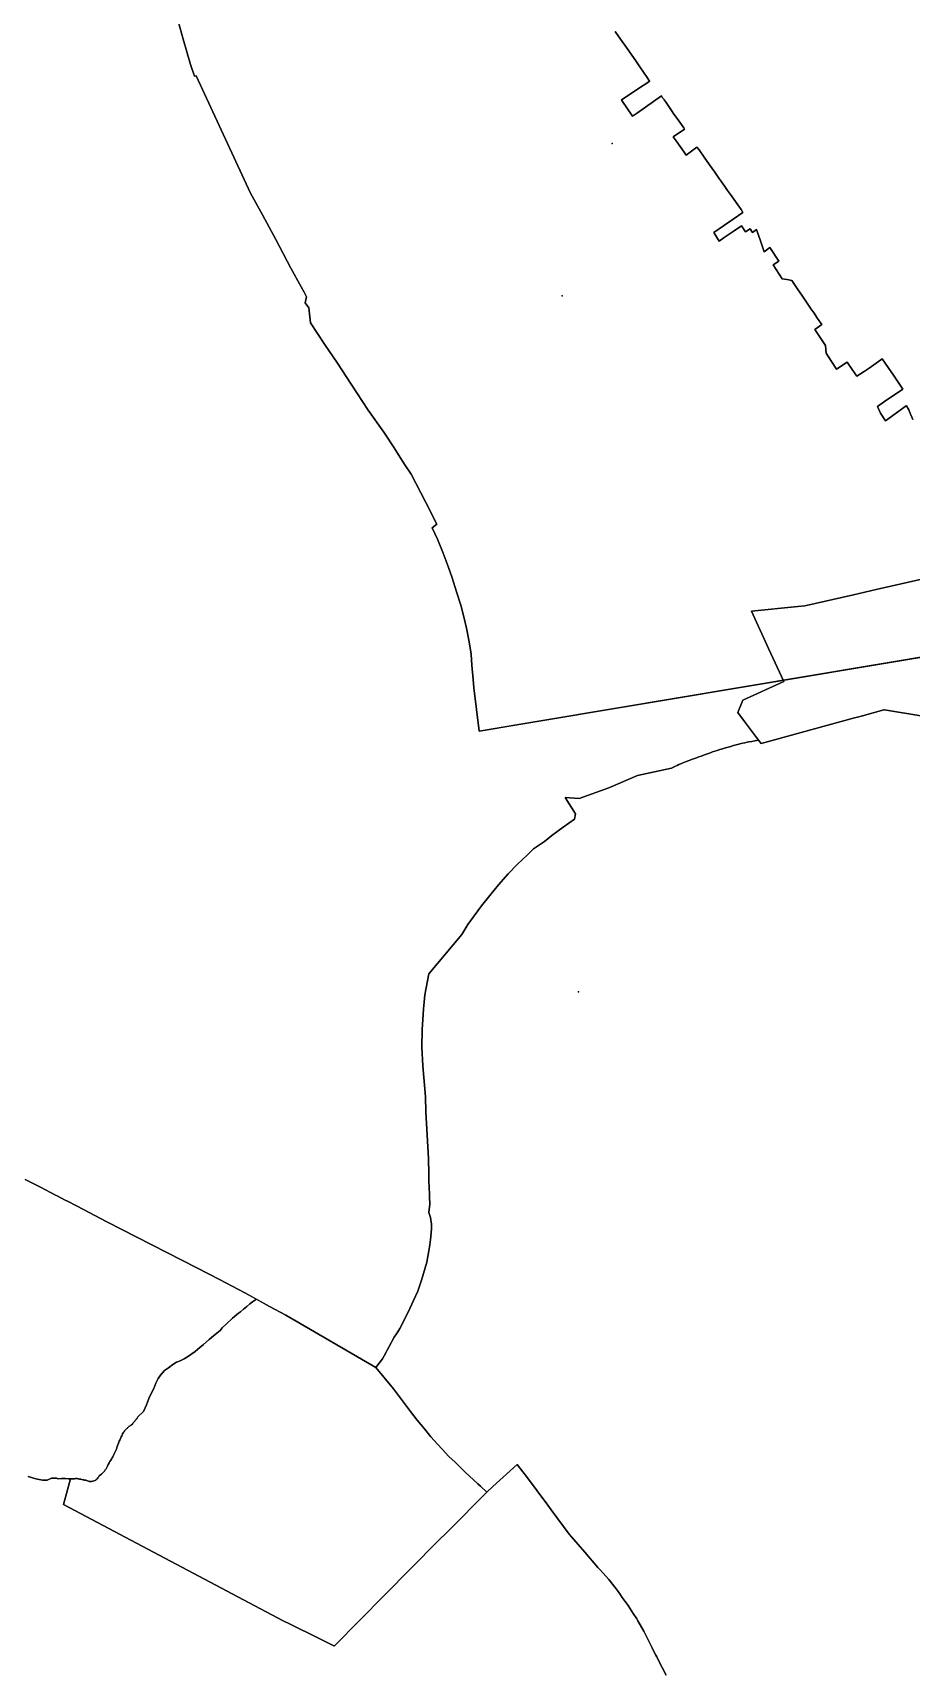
# Model space of a CAD drawing. Header units: inches. Extents: x 11258954 to 11313122, y 3645444 to 3695200.
# Drawn here: x 11291160 to 11295124, y 3665025 to 3672432 of the extents above; entities that cross this region are included whole.
import ezdxf

# ---------------------------------------------------------------- set-up
doc = ezdxf.new("R2010")
doc.units = ezdxf.units.IN
doc.header["$MEASUREMENT"] = 0
for name, color, linetype in [('AnnexationHistory', 183, 'Continuous'), ('PointOfInterest', 52, 'Continuous'), ('ZipCode', 108, 'Continuous')]:
    doc.layers.add(name, color=color, linetype=linetype)

msp = doc.modelspace()

# ---------------------------------------------------------------- linework, layer by layer
at = {"layer": 'AnnexationHistory'}
for points in [[(11297055.043, 3669928.6425, 0), (11293174.0565, 3669278.167, 0), (11293150, 3669474, 0), (11293147, 3669511.75, 0), (11293142, 3669577.25, 0), (11293138, 3669626.75, 0), (11293129, 3669681.75, 0), (11293117, 3669744, 0), (11293106, 3669794.75, 0), (11293092, 3669847.75, 0), (11293072, 3669908.25, 0), (11293053, 3669971, 0), (11293034, 3670023, 0), (11293012, 3670082.5, 0), (11292986, 3670146.25, 0), (11292963, 3670197.5, 0), (11292984, 3670213.25, 0), (11292932, 3670314, 0), (11292867, 3670439, 0), (11292839, 3670481.25, 0), (11292811, 3670526, 0), (11292806, 3670534, 0), (11292796, 3670551.25, 0), (11292794, 3670553.5, 0), (11292744, 3670629, 0), (11292674, 3670727.75, 0), (11292597, 3670846, 0), (11292535, 3670940.25, 0), (11292477, 3671026.75, 0), (11292414, 3671122.5, 0), (11292406, 3671189.5, 0), (11292389, 3671213, 0), (11292395, 3671240.5, 0), (11292384, 3671260.5, 0), (11292371, 3671285.5, 0), (11292324, 3671370, 0), (11292257, 3671498.5, 0), (11292197, 3671610, 0), (11292143, 3671708.25, 0), (11291897, 3672237, 0), (11291889, 3672235.75, 0), (11291872, 3672289, 0), (11291839, 3672403.5, 0), (11291809, 3672511, 0)], [(11291809, 3672511, 0), (11291839, 3672403.5, 0), (11291872, 3672289, 0), (11291889, 3672235.75, 0), (11291897, 3672237, 0), (11292143, 3671708.25, 0), (11292197, 3671610, 0), (11292257, 3671498.5, 0), (11292324, 3671370, 0), (11292371, 3671285.5, 0), (11292384, 3671260.5, 0), (11292395, 3671240.5, 0), (11292389, 3671213, 0), (11292406, 3671189.5, 0), (11292414, 3671122.5, 0), (11292477, 3671026.75, 0), (11292535, 3670940.25, 0), (11292597, 3670846, 0), (11292674, 3670727.75, 0), (11292744, 3670629, 0), (11292794, 3670553.5, 0), (11292796, 3670551.25, 0), (11292806, 3670534, 0), (11292811, 3670526, 0), (11292839, 3670481.25, 0), (11292867, 3670439, 0), (11292932, 3670314, 0), (11292984, 3670213.25, 0), (11292963, 3670197.5, 0), (11292986, 3670146.25, 0), (11293012, 3670082.5, 0), (11293034, 3670023, 0), (11293053, 3669971, 0), (11293072, 3669908.25, 0), (11293092, 3669847.75, 0), (11293106, 3669794.75, 0), (11293117, 3669744, 0), (11293129, 3669681.75, 0), (11293138, 3669626.75, 0), (11293142, 3669577.25, 0), (11293147, 3669511.75, 0), (11293150, 3669474, 0), (11293174.0565, 3669278.167, 0), (11293344.966, 3669306.8125, 0), (11296162.915, 3669779.1165, 0)], [(11295177, 3669346, 0), (11295004, 3669374.5, 0), (11295001, 3669375, 0), (11294904, 3669348.25, 0), (11294881.4785, 3669342.1505, 0), (11294868, 3669338.5, 0), (11294447, 3669222.75, 0), (11294435, 3669238, 0), (11294419, 3669235, 0), (11294405, 3669232.5, 0), (11294392, 3669230.25, 0), (11294384, 3669228.75, 0), (11294373, 3669226.5, 0), (11294357, 3669222.75, 0), (11294340, 3669218.25, 0), (11294323, 3669213.75, 0), (11294310, 3669210.25, 0), (11294286, 3669203.25, 0), (11294272, 3669199.25, 0), (11294260, 3669195.5, 0), (11294249, 3669191.75, 0), (11294238, 3669188.25, 0), (11294228, 3669185.25, 0), (11294222, 3669183, 0), (11294214, 3669180, 0), (11294205, 3669176.75, 0), (11294196, 3669173.75, 0), (11294176, 3669166.25, 0), (11294166, 3669162.75, 0), (11294158, 3669160, 0), (11294155, 3669159, 0), (11294138, 3669152.25, 0), (11294106, 3669139.75, 0), (11294091, 3669134.25, 0), (11294084, 3669131.5, 0), (11294076, 3669128, 0), (11294068, 3669124.5, 0), (11294060, 3669121.25, 0), (11294054, 3669118.5, 0), (11294048, 3669115.25, 0), (11294041.8305, 3669112.1965, 0), (11293889, 3669078.25, 0), (11293760, 3669022.75, 0), (11293626, 3668974.5, 0), (11293562, 3668979.5, 0), (11293610, 3668905, 0), (11293605, 3668881, 0), (11293553, 3668846, 0), (11293502, 3668808, 0), (11293470, 3668780.75, 0), (11293447.135, 3668765.3165, 0), (11293420, 3668747, 0), (11293392, 3668720.75, 0), (11293348, 3668677.75, 0), (11293306, 3668634.5, 0), (11293262, 3668585, 0), (11293223, 3668537.5, 0), (11293185, 3668489.5, 0), (11293152, 3668445.75, 0), (11293124, 3668405.5, 0), (11293097, 3668361.5, 0), (11292947, 3668182.75, 0), (11292930, 3668088, 0), (11292927, 3668055, 0), (11292923, 3668025, 0), (11292922, 3668000, 0), (11292917, 3667931.5, 0), (11292916, 3667852.25, 0), (11292920, 3667767.75, 0), (11292932, 3667627.25, 0), (11292934, 3667560.25, 0), (11292946, 3667349, 0), (11292947, 3667278, 0), (11292948, 3667248.75, 0), (11292951, 3667188.5, 0), (11292951, 3667174.75, 0), (11292952, 3667143.5, 0), (11292947, 3667106.25, 0), (11292955, 3667082.25, 0), (11292960, 3667052.25, 0), (11292960, 3667033, 0), (11292956, 3666995, 0), (11292952, 3666959.25, 0), (11292948, 3666932, 0), (11292938, 3666881.75, 0), (11292916, 3666804.5, 0), (11292898, 3666749.75, 0), (11292878, 3666708, 0), (11292854, 3666655.5, 0), (11292817, 3666582.5, 0), (11292808, 3666567.5, 0), (11292802, 3666558.25, 0), (11292791, 3666542, 0), (11292746, 3666459, 0), (11292738, 3666445.25, 0), (11292708.2105, 3666406.023, 0), (11292302, 3666642, 0), (11292228.5845, 3666681.7445, 0), (11292117.159, 3666743.154, 0), (11292003.2315, 3666803.7435, 0), (11291901, 3666855.5, 0), (11291494, 3667063.75, 0), (11291360, 3667133.5, 0), (11291313, 3667158.25, 0), (11291309, 3667160.5, 0), (11291284, 3667173.5, 0), (11291270.5, 3667180.25, 0), (11291270, 3667180.5, 0), (11291262.499, 3667184.429, 0), (11291249, 3667191.5, 0), (11291239.604, 3667196.4155, 0), (11291195, 3667219.75, 0), (11291125.552, 3667254.5305, 0)], [(11294019, 3665016, 0), (11294000, 3665050.75, 0), (11293995, 3665061.25, 0), (11293976, 3665099.25, 0), (11293972, 3665106.25, 0), (11293956, 3665137.75, 0), (11293955, 3665139.5, 0), (11293940, 3665169.5, 0), (11293917, 3665215.25, 0), (11293891, 3665262.5, 0), (11293886, 3665270.5, 0), (11293870, 3665295.25, 0), (11293847, 3665331, 0), (11293820, 3665367.5, 0), (11293813, 3665378.75, 0), (11293802, 3665394.5, 0), (11293789, 3665411.75, 0), (11293788, 3665413, 0), (11293760, 3665448.25, 0), (11293721, 3665491.5, 0), (11293712, 3665501.25, 0), (11293710, 3665503.25, 0), (11293651, 3665571.25, 0), (11293591, 3665640.75, 0), (11293580.467, 3665653.18, 0), (11293499.7035, 3665763.283, 0), (11293485, 3665783.5, 0), (11293388, 3665914, 0), (11293372, 3665934, 0), (11293346.2625, 3665967.987, 0), (11293236, 3665868.25, 0), (11293209, 3665842.5, 0), (11293180, 3665870.5, 0), (11293169, 3665880, 0), (11293111, 3665933.5, 0), (11293066, 3665978, 0), (11293038, 3666004.25, 0), (11293007, 3666036.25, 0), (11292986, 3666059.75, 0), (11292956, 3666092.5, 0), (11292928, 3666128.25, 0), (11292895, 3666168.5, 0), (11292865, 3666207.25, 0), (11292788, 3666309.25, 0), (11292708.2105, 3666406.023, 0), (11292738, 3666445.25, 0), (11292746, 3666459, 0), (11292791, 3666542, 0), (11292802, 3666558.25, 0), (11292808, 3666567.5, 0), (11292817, 3666582.5, 0), (11292854, 3666655.5, 0), (11292878, 3666708, 0), (11292898, 3666749.75, 0), (11292916, 3666804.5, 0), (11292938, 3666881.75, 0), (11292948, 3666932, 0), (11292952, 3666959.25, 0), (11292956, 3666995, 0), (11292960, 3667033, 0), (11292960, 3667052.25, 0), (11292955, 3667082.25, 0), (11292947, 3667106.25, 0), (11292952, 3667143.5, 0), (11292951, 3667174.75, 0), (11292951, 3667188.5, 0), (11292948, 3667248.75, 0), (11292947, 3667278, 0), (11292946, 3667349, 0), (11292934, 3667560.25, 0), (11292932, 3667627.25, 0), (11292920, 3667767.75, 0), (11292916, 3667852.25, 0), (11292917, 3667931.5, 0), (11292922, 3668000, 0), (11292923, 3668025, 0), (11292927, 3668055, 0), (11292930, 3668088, 0), (11292947, 3668182.75, 0), (11293097, 3668361.5, 0), (11293124, 3668405.5, 0), (11293152, 3668445.75, 0), (11293185, 3668489.5, 0), (11293223, 3668537.5, 0), (11293262, 3668585, 0), (11293306, 3668634.5, 0), (11293348, 3668677.75, 0), (11293392, 3668720.75, 0), (11293420, 3668747, 0), (11293470, 3668780.75, 0), (11293502, 3668808, 0), (11293553, 3668846, 0), (11293605, 3668881, 0), (11293610, 3668905, 0), (11293562, 3668979.5, 0), (11293626, 3668974.5, 0), (11293760, 3669022.75, 0), (11293889, 3669078.25, 0), (11294041.8305, 3669112.1965, 0), (11294048, 3669115.25, 0), (11294054, 3669118.5, 0), (11294060, 3669121.25, 0), (11294068, 3669124.5, 0), (11294076, 3669128, 0), (11294084, 3669131.5, 0), (11294091, 3669134.25, 0), (11294106, 3669139.75, 0), (11294138, 3669152.25, 0), (11294155, 3669159, 0), (11294158, 3669160, 0), (11294166, 3669162.75, 0), (11294176, 3669166.25, 0), (11294196, 3669173.75, 0), (11294205, 3669176.75, 0), (11294214, 3669180, 0), (11294222, 3669183, 0), (11294228, 3669185.25, 0), (11294238, 3669188.25, 0), (11294249, 3669191.75, 0), (11294260, 3669195.5, 0), (11294272, 3669199.25, 0), (11294286, 3669203.25, 0), (11294310, 3669210.25, 0), (11294323, 3669213.75, 0), (11294340, 3669218.25, 0), (11294357, 3669222.75, 0), (11294373, 3669226.5, 0), (11294384, 3669228.75, 0), (11294392, 3669230.25, 0), (11294405, 3669232.5, 0), (11294419, 3669235, 0), (11294435, 3669238, 0), (11294447, 3669222.75, 0), (11294868, 3669338.5, 0), (11294881.4785, 3669342.1505, 0), (11294904, 3669348.25, 0), (11295001, 3669375, 0), (11295004, 3669374.5, 0), (11295177, 3669346, 0)], [(11291125.552, 3667254.5305, 0), (11291195, 3667219.75, 0), (11291239.604, 3667196.4155, 0), (11291249, 3667191.5, 0), (11291262.499, 3667184.429, 0), (11291270, 3667180.5, 0), (11291270.5, 3667180.25, 0), (11291284, 3667173.5, 0), (11291309, 3667160.5, 0), (11291313, 3667158.25, 0), (11291360, 3667133.5, 0), (11291494, 3667063.75, 0), (11291901, 3666855.5, 0), (11292003.2315, 3666803.7435, 0), (11292117.159, 3666743.154, 0), (11292169.6605, 3666714.219, 0), (11292160.769, 3666708.1565, 0), (11292151.0725, 3666702.6065, 0), (11292139.619, 3666693.062, 0), (11292125.621, 3666681.609, 0), (11292111.6225, 3666668.8835, 0), (11292097.6245, 3666656.794, 0), (11292088.08, 3666651.7035, 0), (11292061.9925, 3666628.161, 0), (11292033.3595, 3666601.437, 0), (11292014.907, 3666584.2575, 0), (11292005.363, 3666572.804, 0), (11291974.821, 3666549.2615, 0), (11291956.369, 3666532.718, 0), (11291929.645, 3666509.812, 0), (11291913.738, 3666496.45, 0), (11291893.3765, 3666478.634, 0), (11291857.7445, 3666454.455, 0), (11291842.474, 3666444.2745, 0), (11291824.5895, 3666436.5085, 0), (11291808.909, 3666430.4105, 0), (11291791.4865, 3666419.957, 0), (11291772.322, 3666404.7125, 0), (11291754.028, 3666392.5165, 0), (11291735.7345, 3666371.174, 0), (11291725.7165, 3666356.8005, 0), (11291715.6985, 3666334.5865, 0), (11291705.6805, 3666311.066, 0), (11291686.08, 3666273.6075, 0), (11291672.5775, 3666237.891, 0), (11291659.075, 3666207.4015, 0), (11291635, 3666184.75, 0), (11291634, 3666182.25, 0), (11291633, 3666179.5, 0), (11291631, 3666176.5, 0), (11291629, 3666174, 0), (11291627, 3666172, 0), (11291625, 3666170, 0), (11291622, 3666167, 0), (11291620, 3666163.5, 0), (11291617, 3666160, 0), (11291614, 3666156.75, 0), (11291612, 3666153.75, 0), (11291610, 3666150.5, 0), (11291606, 3666147.25, 0), (11291603, 3666145, 0), (11291601, 3666143.75, 0), (11291599, 3666142.5, 0), (11291596, 3666141, 0), (11291593, 3666139, 0), (11291591, 3666137, 0), (11291589, 3666135, 0), (11291587, 3666132.5, 0), (11291584, 3666130, 0), (11291582, 3666128, 0), (11291580, 3666125.5, 0), (11291577, 3666122.5, 0), (11291574, 3666119.25, 0), (11291572, 3666116, 0), (11291569, 3666113, 0), (11291568, 3666110, 0), (11291565, 3666105.5, 0), (11291563, 3666100.75, 0), (11291562, 3666097, 0), (11291559, 3666092, 0), (11291556, 3666085.25, 0), (11291553, 3666078, 0), (11291550, 3666072.75, 0), (11291548, 3666068, 0), (11291547, 3666063.75, 0), (11291544, 3666057, 0), (11291541, 3666049.5, 0), (11291539, 3666043, 0), (11291537, 3666037.5, 0), (11291535, 3666031.25, 0), (11291532, 3666024.5, 0), (11291529, 3666018.5, 0), (11291526, 3666012.75, 0), (11291524, 3666008, 0), (11291521, 3666003, 0), (11291518, 3665997.5, 0), (11291515, 3665992.25, 0), (11291512, 3665987.25, 0), (11291508, 3665981.25, 0), (11291504, 3665975, 0), (11291500, 3665967.5, 0), (11291497, 3665960.25, 0), (11291494, 3665953.75, 0), (11291491, 3665948.5, 0), (11291487, 3665943, 0), (11291484, 3665938.25, 0), (11291480, 3665934.5, 0), (11291477, 3665931, 0), (11291473, 3665927, 0), (11291470, 3665924.25, 0), (11291466, 3665921.75, 0), (11291464, 3665919.25, 0), (11291460, 3665916.75, 0), (11291458, 3665913.75, 0), (11291456, 3665911, 0), (11291453, 3665907, 0), (11291450, 3665902.75, 0), (11291446, 3665899, 0), (11291444, 3665897.5, 0), (11291442, 3665896.5, 0), (11291441, 3665895.75, 0), (11291436, 3665894, 0), (11291431, 3665892.5, 0), (11291425, 3665891.25, 0), (11291422, 3665891, 0), (11291418, 3665891, 0), (11291414, 3665891.75, 0), (11291411, 3665892.75, 0), (11291407, 3665894, 0), (11291404, 3665895, 0), (11291399, 3665896.5, 0), (11291394, 3665897.5, 0), (11291390, 3665898.25, 0), (11291386, 3665899, 0), (11291381, 3665900, 0), (11291376, 3665901.25, 0), (11291371, 3665902.25, 0), (11291367, 3665903, 0), (11291364, 3665903.75, 0), (11291360, 3665904, 0), (11291355, 3665904, 0), (11291352, 3665904, 0), (11291348, 3665903.75, 0), (11291344, 3665903.5, 0), (11291340, 3665903, 0), (11291336, 3665902.5, 0), (11291333, 3665902.5, 0), (11291329, 3665902.5, 0), (11291326, 3665902.75, 0), (11291324, 3665903.25, 0), (11291322, 3665903.5, 0), (11291321, 3665903.5, 0), (11291307.4135, 3665903.88, 0), (11291288.9865, 3665905.069, 0), (11291272.343, 3665903.286, 0), (11291267.588, 3665906.258, 0), (11291244.53, 3665906.1575, 0), (11291225.048, 3665897.687, 0), (11291203.872, 3665896.84, 0), (11291173.3785, 3665902.7695, 0), (11291139.4965, 3665912.934, 0)], [(11291139.4965, 3665912.934, 0), (11291173.3785, 3665902.7695, 0), (11291203.872, 3665896.84, 0), (11291225.048, 3665897.687, 0), (11291244.53, 3665906.1575, 0), (11291267.588, 3665906.258, 0), (11291272.343, 3665903.286, 0), (11291288.9865, 3665905.069, 0), (11291307.4135, 3665903.88, 0), (11291321, 3665903.5, 0), (11291322, 3665903.5, 0), (11291324, 3665903.25, 0), (11291326, 3665902.75, 0), (11291329, 3665902.5, 0), (11291329.93, 3665902.5, 0), (11291297.9025, 3665787.376, 0), (11292290, 3665262.5, 0), (11292322, 3665246.75, 0), (11292446, 3665185.5, 0), (11292471, 3665173.25, 0), (11292519, 3665149.5, 0), (11292521, 3665148.5, 0), (11292747, 3665377.75, 0), (11292988, 3665621, 0), (11293033, 3665666, 0), (11293037, 3665670.25, 0), (11293209, 3665842.5, 0), (11293236, 3665868.25, 0), (11293346.2625, 3665967.987, 0), (11293372, 3665934, 0), (11293388, 3665914, 0), (11293485, 3665783.5, 0), (11293499.7035, 3665763.283, 0), (11293580.467, 3665653.18, 0), (11293591, 3665640.75, 0), (11293651, 3665571.25, 0), (11293710, 3665503.25, 0), (11293712, 3665501.25, 0), (11293721, 3665491.5, 0), (11293760, 3665448.25, 0), (11293788, 3665413, 0), (11293789, 3665411.75, 0), (11293802, 3665394.5, 0), (11293813, 3665378.75, 0), (11293820, 3665367.5, 0), (11293847, 3665331, 0), (11293870, 3665295.25, 0), (11293886, 3665270.5, 0), (11293891, 3665262.5, 0), (11293917, 3665215.25, 0), (11293940, 3665169.5, 0), (11293955, 3665139.5, 0), (11293956, 3665137.75, 0), (11293972, 3665106.25, 0), (11293976, 3665099.25, 0), (11293995, 3665061.25, 0), (11294000, 3665050.75, 0), (11294019, 3665016, 0)]]:
    msp.add_polyline3d(points, dxfattribs=at)
msp.add_polyline3d([(11292169.6605, 3666714.219, 0), (11292228.5845, 3666681.7445, 0), (11292302, 3666642, 0), (11292708.2105, 3666406.023, 0), (11292788, 3666309.25, 0), (11292865, 3666207.25, 0), (11292895, 3666168.5, 0), (11292928, 3666128.25, 0), (11292956, 3666092.5, 0), (11292986, 3666059.75, 0), (11293007, 3666036.25, 0), (11293038, 3666004.25, 0), (11293066, 3665978, 0), (11293111, 3665933.5, 0), (11293169, 3665880, 0), (11293180, 3665870.5, 0), (11293209, 3665842.5, 0), (11293037, 3665670.25, 0), (11293033, 3665666, 0), (11292988, 3665621, 0), (11292747, 3665377.75, 0), (11292521, 3665148.5, 0), (11292519, 3665149.5, 0), (11292471, 3665173.25, 0), (11292446, 3665185.5, 0), (11292322, 3665246.75, 0), (11292290, 3665262.5, 0), (11291297.9025, 3665787.376, 0), (11291329.93, 3665902.5, 0), (11291333, 3665902.5, 0), (11291336, 3665902.5, 0), (11291340, 3665903, 0), (11291344, 3665903.5, 0), (11291348, 3665903.75, 0), (11291352, 3665904, 0), (11291355, 3665904, 0), (11291360, 3665904, 0), (11291364, 3665903.75, 0), (11291367, 3665903, 0), (11291371, 3665902.25, 0), (11291376, 3665901.25, 0), (11291381, 3665900, 0), (11291386, 3665899, 0), (11291390, 3665898.25, 0), (11291394, 3665897.5, 0), (11291399, 3665896.5, 0), (11291404, 3665895, 0), (11291407, 3665894, 0), (11291411, 3665892.75, 0), (11291414, 3665891.75, 0), (11291418, 3665891, 0), (11291422, 3665891, 0), (11291425, 3665891.25, 0), (11291431, 3665892.5, 0), (11291436, 3665894, 0), (11291441, 3665895.75, 0), (11291442, 3665896.5, 0), (11291444, 3665897.5, 0), (11291446, 3665899, 0), (11291450, 3665902.75, 0), (11291453, 3665907, 0), (11291456, 3665911, 0), (11291458, 3665913.75, 0), (11291460, 3665916.75, 0), (11291464, 3665919.25, 0), (11291466, 3665921.75, 0), (11291470, 3665924.25, 0), (11291473, 3665927, 0), (11291477, 3665931, 0), (11291480, 3665934.5, 0), (11291484, 3665938.25, 0), (11291487, 3665943, 0), (11291491, 3665948.5, 0), (11291494, 3665953.75, 0), (11291497, 3665960.25, 0), (11291500, 3665967.5, 0), (11291504, 3665975, 0), (11291508, 3665981.25, 0), (11291512, 3665987.25, 0), (11291515, 3665992.25, 0), (11291518, 3665997.5, 0), (11291521, 3666003, 0), (11291524, 3666008, 0), (11291526, 3666012.75, 0), (11291529, 3666018.5, 0), (11291532, 3666024.5, 0), (11291535, 3666031.25, 0), (11291537, 3666037.5, 0), (11291539, 3666043, 0), (11291541, 3666049.5, 0), (11291544, 3666057, 0), (11291547, 3666063.75, 0), (11291548, 3666068, 0), (11291550, 3666072.75, 0), (11291553, 3666078, 0), (11291556, 3666085.25, 0), (11291559, 3666092, 0), (11291562, 3666097, 0), (11291563, 3666100.75, 0), (11291565, 3666105.5, 0), (11291568, 3666110, 0), (11291569, 3666113, 0), (11291572, 3666116, 0), (11291574, 3666119.25, 0), (11291577, 3666122.5, 0), (11291580, 3666125.5, 0), (11291582, 3666128, 0), (11291584, 3666130, 0), (11291587, 3666132.5, 0), (11291589, 3666135, 0), (11291591, 3666137, 0), (11291593, 3666139, 0), (11291596, 3666141, 0), (11291599, 3666142.5, 0), (11291601, 3666143.75, 0), (11291603, 3666145, 0), (11291606, 3666147.25, 0), (11291610, 3666150.5, 0), (11291612, 3666153.75, 0), (11291614, 3666156.75, 0), (11291617, 3666160, 0), (11291620, 3666163.5, 0), (11291622, 3666167, 0), (11291625, 3666170, 0), (11291627, 3666172, 0), (11291629, 3666174, 0), (11291631, 3666176.5, 0), (11291633, 3666179.5, 0), (11291634, 3666182.25, 0), (11291635, 3666184.75, 0), (11291659.075, 3666207.4015, 0), (11291672.5775, 3666237.891, 0), (11291686.08, 3666273.6075, 0), (11291705.6805, 3666311.066, 0), (11291715.6985, 3666334.5865, 0), (11291725.7165, 3666356.8005, 0), (11291735.7345, 3666371.174, 0), (11291754.028, 3666392.5165, 0), (11291772.322, 3666404.7125, 0), (11291791.4865, 3666419.957, 0), (11291808.909, 3666430.4105, 0), (11291824.5895, 3666436.5085, 0), (11291842.474, 3666444.2745, 0), (11291857.7445, 3666454.455, 0), (11291893.3765, 3666478.634, 0), (11291913.738, 3666496.45, 0), (11291929.645, 3666509.812, 0), (11291956.369, 3666532.718, 0), (11291974.821, 3666549.2615, 0), (11292005.363, 3666572.804, 0), (11292014.907, 3666584.2575, 0), (11292033.3595, 3666601.437, 0), (11292061.9925, 3666628.161, 0), (11292088.08, 3666651.7035, 0), (11292097.6245, 3666656.794, 0), (11292111.6225, 3666668.8835, 0), (11292125.621, 3666681.609, 0), (11292139.619, 3666693.062, 0), (11292151.0725, 3666702.6065, 0), (11292160.769, 3666708.1565, 0)], close=True, dxfattribs=at)
at = {"layer": 'PointOfInterest'}
for p in [(11293775.3256, 3671932.774), (11293548.6489, 3671244.3771), (11293623.0179, 3668102.3686)]:
    msp.add_point(p, dxfattribs=at)
at = {"layer": 'ZipCode'}
for points in [[(11295132, 3670686, 0), (11295123, 3670706.5, 0), (11295121, 3670710.25, 0), (11295113, 3670729.5, 0), (11295103, 3670747.25, 0), (11295102, 3670748.25, 0), (11295008, 3670680.5, 0), (11294986, 3670714.5, 0), (11294972, 3670744.25, 0), (11295004, 3670766.75, 0), (11295086, 3670823.75, 0), (11295065, 3670854.25, 0), (11295044, 3670886.5, 0), (11295020, 3670921.5, 0), (11294994, 3670959.5, 0), (11294987, 3670955, 0), (11294934, 3670918.5, 0), (11294912, 3670903.5, 0), (11294879, 3670881, 0), (11294858, 3670912.25, 0), (11294835, 3670945.5, 0), (11294787, 3670913.5, 0), (11294765, 3670947.75, 0), (11294740, 3670985.75, 0), (11294738, 3671020.75, 0), (11294714, 3671055.75, 0), (11294690, 3671091.75, 0), (11294721, 3671114.25, 0), (11294702, 3671141.75, 0), (11294683, 3671170.75, 0), (11294676, 3671180, 0), (11294631, 3671247, 0), (11294613, 3671273.5, 0), (11294586, 3671314, 0), (11294564.247, 3671317.4605, 0), (11294563.8735, 3671317.52, 0), (11294563.842, 3671317.525, 0), (11294563.6615, 3671317.554, 0), (11294542, 3671321, 0), (11294502, 3671384.25, 0), (11294527, 3671401, 0), (11294487, 3671462, 0), (11294461, 3671443.75, 0), (11294442, 3671497.25, 0), (11294431, 3671530, 0), (11294426, 3671543.5, 0), (11294408, 3671531, 0), (11294397, 3671547, 0), (11294376, 3671533, 0), (11294358, 3671560.5, 0), (11294321, 3671535.25, 0), (11294280, 3671507.75, 0), (11294256.971, 3671491.38, 0), (11294233.9125, 3671530.646, 0), (11294364.146, 3671621.351, 0), (11294356.269, 3671633.6, 0), (11294308.438, 3671701.91, 0), (11294295.9315, 3671719.7715, 0), (11294283.425, 3671737.6325, 0), (11294268.514, 3671758.927, 0), (11294261.638, 3671768.7475, 0), (11294259.762, 3671771.426, 0), (11294237.9755, 3671802.541, 0), (11294214.3125, 3671836.335, 0), (11294190.65, 3671870.1285, 0), (11294166.989, 3671903.92, 0), (11294157.4015, 3671916.1535, 0), (11294109.2705, 3671880.0555, 0), (11294098.9945, 3671892.933, 0), (11294063.4325, 3671943.72, 0), (11294050.814, 3671961.7415, 0), (11294101.6015, 3671997.3035, 0), (11294098.16, 3672002.218, 0), (11294075.7905, 3672034.165, 0), (11294050.84, 3672069.7985, 0), (11294049.036, 3672072.3745, 0), (11294018.071, 3672116.597, 0), (11294009.281, 3672129.1505, 0), (11294007.494, 3672131.7025, 0), (11294002.444, 3672138.9145, 0), (11293996.708, 3672147.1065, 0), (11293888.58, 3672071.3945, 0), (11293867.201, 3672056.2, 0), (11293818.802, 3672127.1185, 0), (11293817.422, 3672129.1405, 0), (11293915.0485, 3672193.8805, 0), (11293915.056, 3672193.886, 0), (11293944.0765, 3672213.1305, 0), (11293943.685, 3672213.7445, 0), (11293933, 3672230.5, 0), (11293900, 3672278.25, 0), (11293884, 3672300.5, 0), (11293839, 3672365.5, 0), (11293813, 3672402.75, 0), (11293788, 3672437.5, 0)], [(11293788, 3672437.5, 0), (11293813, 3672402.75, 0), (11293839, 3672365.5, 0), (11293884, 3672300.5, 0), (11293900, 3672278.25, 0), (11293933, 3672230.5, 0), (11293943.685, 3672213.7445, 0), (11293944.0765, 3672213.1305, 0), (11293915.056, 3672193.886, 0), (11293915.0485, 3672193.8805, 0), (11293817.422, 3672129.1405, 0), (11293818.802, 3672127.1185, 0), (11293867.201, 3672056.2, 0), (11293888.58, 3672071.3945, 0), (11293996.708, 3672147.1065, 0), (11294002.444, 3672138.9145, 0), (11294007.494, 3672131.7025, 0), (11294009.281, 3672129.1505, 0), (11294018.071, 3672116.597, 0), (11294049.036, 3672072.3745, 0), (11294050.84, 3672069.7985, 0), (11294075.7905, 3672034.165, 0), (11294098.16, 3672002.218, 0), (11294101.6015, 3671997.3035, 0), (11294050.814, 3671961.7415, 0), (11294063.4325, 3671943.72, 0), (11294098.9945, 3671892.933, 0), (11294109.2705, 3671880.0555, 0), (11294157.4015, 3671916.1535, 0), (11294166.989, 3671903.92, 0), (11294190.65, 3671870.1285, 0), (11294214.3125, 3671836.335, 0), (11294237.9755, 3671802.541, 0), (11294259.762, 3671771.426, 0), (11294261.638, 3671768.7475, 0), (11294268.514, 3671758.927, 0), (11294283.425, 3671737.6325, 0), (11294295.9315, 3671719.7715, 0), (11294308.438, 3671701.91, 0), (11294356.269, 3671633.6, 0), (11294364.146, 3671621.351, 0), (11294233.9125, 3671530.646, 0), (11294256.971, 3671491.38, 0), (11294280, 3671507.75, 0), (11294321, 3671535.25, 0), (11294358, 3671560.5, 0), (11294376, 3671533, 0), (11294397, 3671547, 0), (11294408, 3671531, 0), (11294426, 3671543.5, 0), (11294431, 3671530, 0), (11294442, 3671497.25, 0), (11294461, 3671443.75, 0), (11294487, 3671462, 0), (11294527, 3671401, 0), (11294502, 3671384.25, 0), (11294542, 3671321, 0), (11294563.6615, 3671317.554, 0), (11294563.842, 3671317.525, 0), (11294563.8735, 3671317.52, 0), (11294564.247, 3671317.4605, 0), (11294586, 3671314, 0), (11294613, 3671273.5, 0), (11294631, 3671247, 0), (11294676, 3671180, 0), (11294683, 3671170.75, 0), (11294702, 3671141.75, 0), (11294721, 3671114.25, 0), (11294690, 3671091.75, 0), (11294714, 3671055.75, 0), (11294738, 3671020.75, 0), (11294740, 3670985.75, 0), (11294765, 3670947.75, 0), (11294787, 3670913.5, 0), (11294835, 3670945.5, 0), (11294858, 3670912.25, 0), (11294879, 3670881, 0), (11294912, 3670903.5, 0), (11294934, 3670918.5, 0), (11294987, 3670955, 0), (11294994, 3670959.5, 0), (11295020, 3670921.5, 0), (11295044, 3670886.5, 0), (11295065, 3670854.25, 0), (11295086, 3670823.75, 0), (11295004, 3670766.75, 0), (11294972, 3670744.25, 0), (11294986, 3670714.5, 0), (11295008, 3670680.5, 0), (11295102, 3670748.25, 0), (11295103, 3670747.25, 0), (11295113, 3670729.5, 0), (11295121, 3670710.25, 0), (11295123, 3670706.5, 0), (11295132, 3670686, 0)], [(11295177, 3669346, 0), (11295004, 3669374.5, 0), (11295001, 3669375, 0), (11294904, 3669348.25, 0), (11294881.4785, 3669342.1505, 0), (11294868, 3669338.5, 0), (11294447, 3669222.75, 0), (11294435, 3669238, 0), (11294372, 3669322.5, 0), (11294342, 3669363.25, 0), (11294364, 3669418.25, 0), (11294549, 3669503.25, 0), (11294480.34, 3669652.4445, 0), (11294403, 3669820.5, 0), (11294612, 3669841.25, 0), (11294644, 3669844.5, 0), (11294864, 3669894.75, 0), (11294966, 3669918.25, 0), (11295357, 3670007.75, 0)], [(11295357, 3670007.75, 0), (11294966, 3669918.25, 0), (11294864, 3669894.75, 0), (11294644, 3669844.5, 0), (11294612, 3669841.25, 0), (11294403, 3669820.5, 0), (11294480.34, 3669652.4445, 0), (11294549, 3669503.25, 0), (11294364, 3669418.25, 0), (11294342, 3669363.25, 0), (11294372, 3669322.5, 0), (11294435, 3669238, 0), (11294447, 3669222.75, 0), (11294868, 3669338.5, 0), (11294881.4785, 3669342.1505, 0), (11294904, 3669348.25, 0), (11295001, 3669375, 0), (11295004, 3669374.5, 0), (11295177, 3669346, 0)]]:
    msp.add_polyline3d(points, dxfattribs=at)

doc.saveas('drawing.dxf')
